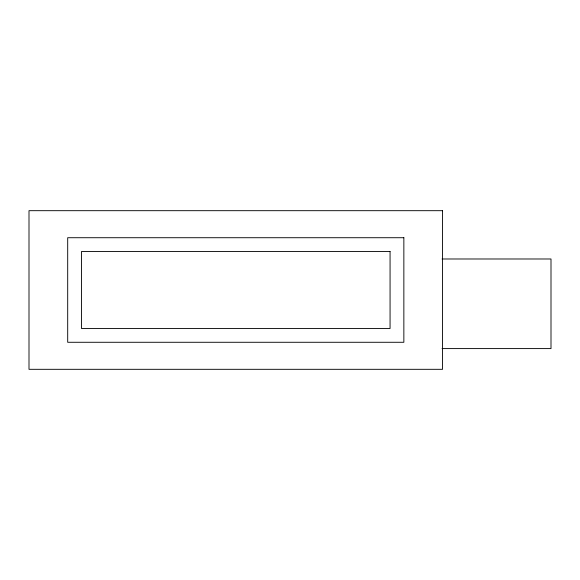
<?xml version="1.0" encoding="UTF-8"?>
<svg xmlns="http://www.w3.org/2000/svg" width="580" height="580" viewBox="0 0 580 580"><rect width="100%" height="100%" fill="white"/><g stroke="black" fill="none" stroke-linecap="round" stroke-linejoin="round"><path stroke-width="0.87" d="M442.047 258.985L551 258.985L551 348.587L442.047 348.587M442.547 210.685L29 210.685L29 369.315L442.547 369.315L442.547 210.685M403.854 237.72L67.693 237.72L67.693 342.28L403.854 342.28L403.854 237.72M390.064 251.51L81.483 251.51L81.483 328.49L390.064 328.49L390.064 251.51"/></g></svg>
